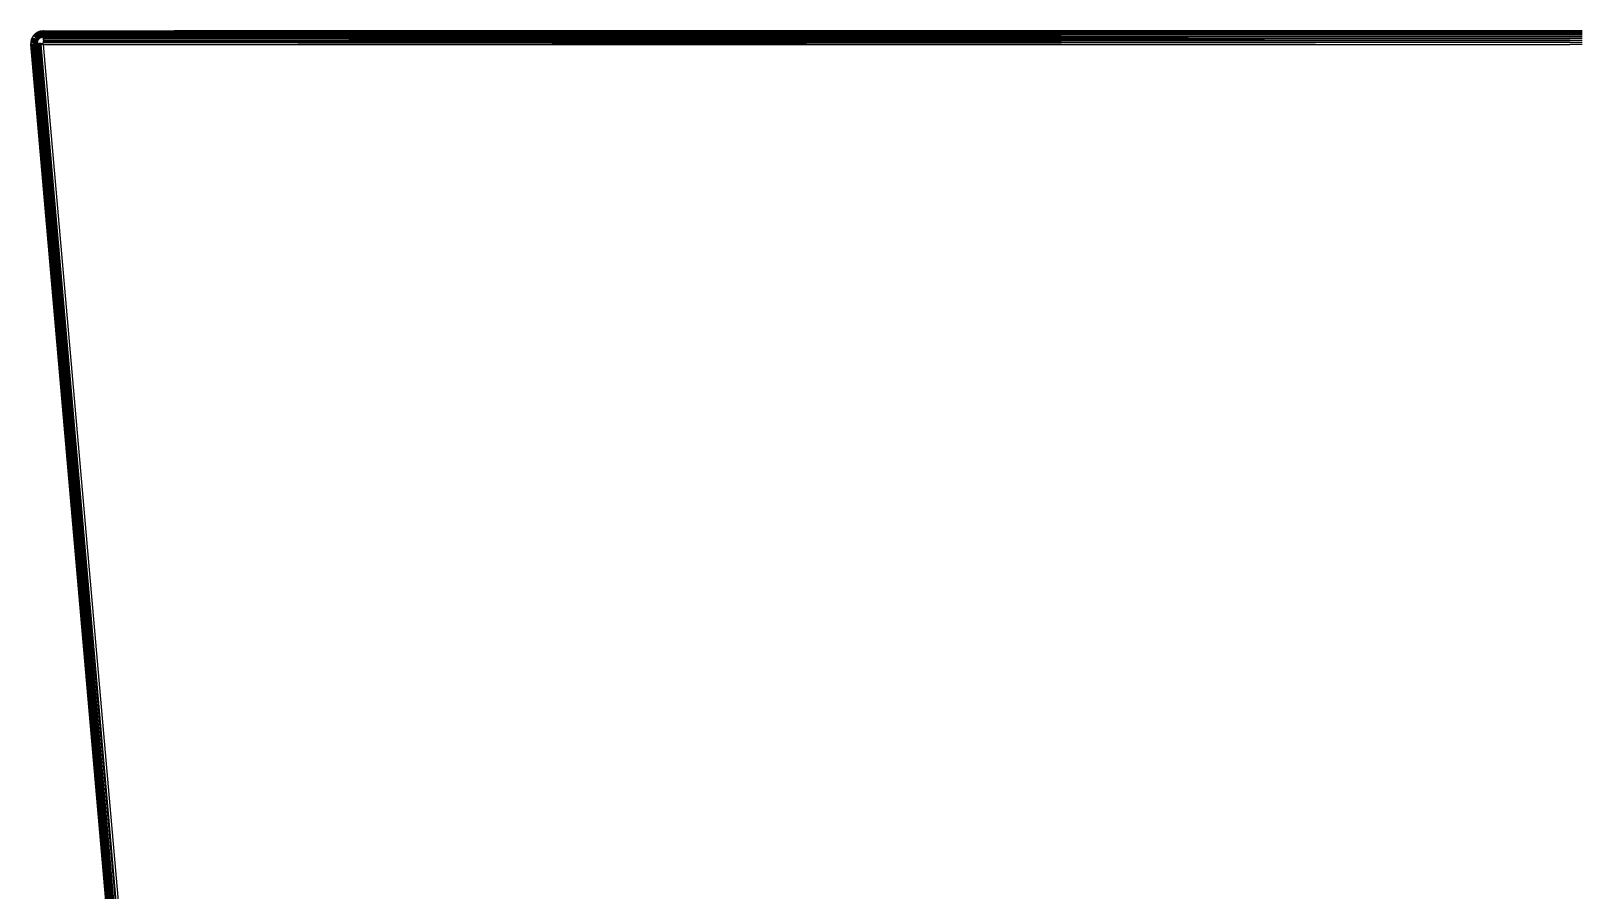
# Model space of a CAD drawing. Header units: inches. Extents: x 12 to 4609, y 5 to 3256.
# Drawn here: x 690.2 to 1188.2, y 1162.4 to 1439.5 of the extents above; entities that cross this region are included whole.
import ezdxf

# ---------------------------------------------------------------- set-up
doc = ezdxf.new("R2010")
doc.units = ezdxf.units.IN
doc.header["$MEASUREMENT"] = 0

msp = doc.modelspace()

# ---------------------------------------------------------------- linework, layer by layer
for p, q in [((692.8, 1439.28), (692.71, 1439.24)), ((692.85, 1439.3), (692.8, 1439.28)), ((692.88, 1439.31), (692.85, 1439.3)), ((693.35, 1437.67), (692.85, 1439.3)), ((693.13, 1438.51), (692.85, 1439.3)), ((693.05, 1439.36), (692.88, 1439.31)), ((693.13, 1438.51), (692.88, 1439.31)), ((693.18, 1439.39), (693.05, 1439.36)), ((693.53, 1437.42), (693.05, 1439.36)), ((693.31, 1438.68), (693.05, 1439.36)), ((693.36, 1439.44), (693.18, 1439.39)), ((693.31, 1438.68), (693.18, 1439.39)), ((693.48, 1438.22), (693.18, 1439.39)), ((693.42, 1439.45), (693.36, 1439.44)), ((693.57, 1438.6), (693.36, 1439.44)), ((693.6, 1438.27), (693.36, 1439.44)), ((693.49, 1439.47), (693.42, 1439.45)), ((693.49, 1439.47), (693.52, 1439.47)), ((693.49, 1439.47), (693.85, 1437.5)), ((693.57, 1438.6), (693.49, 1439.47)), ((693.52, 1439.47), (693.67, 1439.49)), ((693.85, 1437.5), (693.52, 1439.47)), ((693.73, 1438.76), (693.52, 1439.47)), ((693.73, 1438.76), (693.67, 1439.49)), ((693.67, 1439.49), (694.11, 1437.79)), ((693.74, 1439.49), (693.67, 1439.49)), ((694.02, 1439.53), (693.74, 1439.49)), ((694.18, 1439.53), (694.02, 1439.53)), ((694.11, 1437.79), (694.18, 1439.53)), ((694.18, 1437.53), (694.18, 1439.53)), ((694.25, 1439.53), (694.18, 1439.53)), ((694.18, 1439.53), (694.18, 1437.53)), ((1186.19, 1439.31), (694.23, 1439.28)), ((1186.19, 1439.05), (694.23, 1439.28)), ((694.23, 1439.28), (694.23, 1439.04)), ((694.25, 1439.53), (694.24, 1439.44)), ((694.24, 1439.44), (1186.19, 1439.48)), ((694.24, 1439.44), (1186.19, 1439.31)), ((694.24, 1439.44), (694.24, 1439.34)), ((694.24, 1439.31), (694.24, 1439.34)), ((694.25, 1439.53), (736.33, 1439.53)), ((736.33, 1439.53), (1186.19, 1439.48)), ((1190.19, 1439.53), (736.33, 1439.53)), ((1186.19, 1439.48), (1190.19, 1439.48)), ((1186.19, 1439.31), (1190.19, 1439.31)), ((690.19, 1435.62), (690.18, 1435.34)), ((690.19, 1435.18), (690.18, 1435.34)), ((690.22, 1436.01), (690.19, 1435.88)), ((690.19, 1435.88), (690.19, 1435.84)), ((692.19, 1435.69), (690.19, 1435.88)), ((691.08, 1435.87), (690.19, 1435.88)), ((692.19, 1435.69), (690.19, 1435.84)), ((690.92, 1435.69), (690.19, 1435.84)), ((690.19, 1435.84), (690.19, 1435.62)), ((690.25, 1435.18), (690.19, 1435.18)), ((737.98, 889.01), (690.19, 1435.18)), ((690.22, 1436.01), (690.27, 1436.32)), ((691.08, 1435.87), (690.22, 1436.01)), ((691.4, 1435.87), (690.22, 1436.01)), ((738.04, 889.01), (690.25, 1435.18)), ((690.32, 1435.18), (690.25, 1435.18)), ((690.3, 1436.5), (690.27, 1436.32)), ((692.19, 1435.77), (690.27, 1436.32)), ((692.05, 1436.04), (690.27, 1436.32)), ((690.31, 1436.53), (690.3, 1436.5)), ((691.33, 1436.26), (690.3, 1436.5)), ((690.32, 1436.58), (690.31, 1436.53)), ((691.98, 1436.17), (690.31, 1436.53)), ((691.33, 1436.26), (690.31, 1436.53)), ((690.36, 1436.67), (690.32, 1436.58)), ((690.32, 1435.18), (690.36, 1435.19)), ((690.4, 1436.8), (690.36, 1436.67)), ((690.97, 1436.57), (690.36, 1436.67)), ((691.75, 1436.26), (690.36, 1436.67)), ((690.44, 1435.18), (690.36, 1435.19)), ((690.4, 1436.8), (690.51, 1437.12)), ((692.35, 1436.34), (690.4, 1436.8)), ((690.97, 1436.57), (690.4, 1436.8)), ((690.44, 1435.18), (690.51, 1435.21)), ((738.22, 889.03), (690.44, 1435.18)), ((690.44, 1435.18), (690.62, 1435.18)), ((690.51, 1437.12), (690.54, 1437.2)), ((692.35, 1436.34), (690.51, 1437.12)), ((692.36, 1436.37), (690.51, 1437.12)), ((691.33, 1436.88), (690.51, 1437.12)), ((690.6, 1435.22), (690.51, 1435.21)), ((690.54, 1437.2), (690.58, 1437.27)), ((690.58, 1437.27), (690.82, 1437.7)), ((692.18, 1436.73), (690.58, 1437.27)), ((690.58, 1437.27), (691.33, 1436.88)), ((690.6, 1435.22), (690.65, 1435.22)), ((690.62, 1435.18), (690.68, 1435.19)), ((738.22, 889.03), (690.62, 1435.18)), ((690.65, 1435.22), (690.7, 1435.23)), ((690.68, 1435.19), (690.7, 1435.23)), ((690.68, 1435.19), (690.72, 1435.18)), ((690.7, 1435.23), (690.75, 1435.23)), ((690.76, 1435.19), (690.72, 1435.18)), ((690.79, 1435.19), (690.72, 1435.18)), ((738.22, 889.03), (690.72, 1435.18)), ((738.51, 889.05), (690.72, 1435.18)), ((690.75, 1435.23), (690.82, 1435.24)), ((690.87, 1435.18), (690.79, 1435.19)), ((690.82, 1437.7), (690.84, 1437.73)), ((690.82, 1435.24), (690.93, 1435.25)), ((691.04, 1437.99), (690.84, 1437.73)), ((690.91, 1435.18), (690.87, 1435.18)), ((690.97, 1435.21), (690.91, 1435.18)), ((738.51, 889.05), (690.91, 1435.18)), ((738.9, 889.09), (690.91, 1435.18)), ((690.91, 1435.18), (690.97, 1435.18)), ((692.19, 1435.69), (690.92, 1435.69)), ((692.18, 1435.44), (690.92, 1435.69)), ((690.93, 1435.25), (690.96, 1435.25)), ((691, 1435.18), (690.94, 1435.19)), ((690.96, 1435.25), (690.99, 1435.26)), ((692.35, 1436.34), (690.97, 1436.57)), ((691.75, 1436.26), (690.97, 1436.57)), ((691.03, 1435.22), (690.97, 1435.18)), ((691.03, 1435.22), (690.97, 1435.21)), ((690.97, 1435.18), (691.03, 1435.18)), ((690.97, 1435.18), (691, 1435.18)), ((690.99, 1435.26), (691.05, 1435.25)), ((691.03, 1435.18), (691, 1435.18)), ((691.03, 1435.18), (691.01, 1435.2)), ((691.1, 1435.2), (691.03, 1435.22)), ((691.03, 1435.18), (691.1, 1435.2)), ((691.1, 1438.06), (691.04, 1437.99)), ((691.1, 1435.26), (691.05, 1435.25)), ((691.4, 1435.87), (691.08, 1435.87)), ((692.19, 1435.69), (691.08, 1435.87)), ((691.1, 1435.2), (691.08, 1435.21)), ((691.12, 1438.09), (691.1, 1438.06)), ((691.1, 1435.26), (691.12, 1435.26)), ((691.1, 1435.2), (691.12, 1435.18)), ((691.23, 1438.23), (691.12, 1438.09)), ((692.04, 1437.32), (691.12, 1438.09)), ((691.52, 1437.67), (691.12, 1438.09)), ((691.12, 1435.26), (691.23, 1435.27)), ((691.23, 1435.19), (691.12, 1435.18)), ((738.9, 889.09), (691.12, 1435.18)), ((691.19, 1435.22), (691.14, 1435.22)), ((691.25, 1435.18), (691.19, 1435.22)), ((691.36, 1438.35), (691.23, 1438.23)), ((692.7, 1436.88), (691.23, 1438.23)), ((692.43, 1437.23), (691.23, 1438.23)), ((692.34, 1437.13), (691.23, 1438.23)), ((691.23, 1435.27), (691.28, 1435.28)), ((691.23, 1435.27), (691.25, 1435.24)), ((691.25, 1435.18), (691.23, 1435.19)), ((691.28, 1435.19), (691.25, 1435.24)), ((691.25, 1435.24), (691.3, 1435.23)), ((691.25, 1435.18), (691.28, 1435.19)), ((691.28, 1435.28), (691.32, 1435.28)), ((691.32, 1435.21), (691.28, 1435.19)), ((691.36, 1435.18), (691.28, 1435.19)), ((691.3, 1435.23), (691.32, 1435.25)), ((691.32, 1435.28), (691.38, 1435.29)), ((691.32, 1435.28), (691.35, 1435.28)), ((691.39, 1435.23), (691.32, 1435.25)), ((691.38, 1435.2), (691.32, 1435.21)), ((691.42, 1436.86), (691.33, 1436.88)), ((692.24, 1436.03), (691.33, 1436.26)), ((692.25, 1436.05), (691.33, 1436.26)), ((691.35, 1435.28), (691.38, 1435.29)), ((691.46, 1438.45), (691.36, 1438.35)), ((691.82, 1437.99), (691.36, 1438.35)), ((692.21, 1437.5), (691.36, 1438.35)), ((691.38, 1435.2), (691.36, 1435.18)), ((691.36, 1435.18), (738.9, 889.09)), ((691.38, 1435.29), (691.44, 1435.29)), ((691.38, 1435.29), (691.43, 1435.25)), ((691.39, 1435.23), (691.38, 1435.2)), ((691.44, 1435.21), (691.38, 1435.2)), ((691.4, 1435.25), (691.39, 1435.23)), ((691.44, 1435.21), (691.39, 1435.23)), ((692.19, 1435.77), (691.4, 1435.87)), ((691.43, 1435.25), (691.4, 1435.25)), ((692.47, 1436.55), (691.42, 1436.86)), ((691.42, 1436.86), (692.38, 1436.4)), ((691.42, 1436.86), (692.36, 1436.37)), ((691.43, 1435.25), (691.47, 1435.26)), ((691.48, 1435.23), (691.43, 1435.25)), ((691.47, 1435.26), (691.44, 1435.29)), ((691.44, 1435.29), (691.48, 1435.29)), ((691.47, 1435.18), (691.44, 1435.21)), ((691.52, 1435.2), (691.44, 1435.21)), ((691.46, 1438.45), (691.7, 1438.66)), ((692.05, 1437.81), (691.46, 1438.45)), ((691.82, 1437.99), (691.46, 1438.45)), ((691.47, 1435.26), (691.52, 1435.28)), ((691.47, 1435.18), (691.52, 1435.2)), ((691.48, 1435.29), (691.53, 1435.31)), ((691.48, 1435.29), (691.52, 1435.28)), ((691.54, 1435.23), (691.48, 1435.23)), ((692.04, 1437.32), (691.52, 1437.67)), ((691.72, 1437.45), (691.52, 1437.67)), ((691.52, 1435.28), (691.58, 1435.26)), ((691.52, 1435.28), (691.56, 1435.25)), ((691.52, 1435.2), (691.54, 1435.23)), ((691.56, 1435.22), (691.52, 1435.2)), ((691.59, 1435.32), (691.53, 1435.31)), ((691.56, 1435.22), (691.54, 1435.23)), ((691.56, 1435.32), (691.59, 1435.32)), ((691.56, 1435.25), (691.58, 1435.26)), ((691.61, 1435.18), (691.56, 1435.22)), ((691.56, 1435.22), (691.63, 1435.21)), ((691.56, 1435.22), (691.59, 1435.22)), ((691.58, 1435.26), (691.64, 1435.28)), ((691.58, 1435.26), (691.61, 1435.26)), ((691.66, 1435.3), (691.59, 1435.32)), ((691.59, 1435.32), (691.64, 1435.28)), ((691.59, 1435.32), (691.62, 1435.32)), ((691.64, 1435.32), (691.59, 1435.32)), ((691.59, 1435.22), (691.64, 1435.23)), ((691.61, 1435.26), (691.66, 1435.27)), ((691.63, 1435.21), (691.61, 1435.18)), ((739.39, 889.13), (691.61, 1435.18)), ((691.61, 1435.18), (738.9, 889.09)), ((691.89, 1435.18), (691.61, 1435.18)), ((691.62, 1435.32), (691.66, 1435.3)), ((691.63, 1435.21), (691.64, 1435.23)), ((691.66, 1435.3), (691.64, 1435.32)), ((691.64, 1435.28), (691.66, 1435.3)), ((691.64, 1435.28), (691.66, 1435.27)), ((691.7, 1435.24), (691.64, 1435.23)), ((691.64, 1435.23), (691.71, 1435.21)), ((691.64, 1435.23), (691.67, 1435.23)), ((691.71, 1435.31), (691.66, 1435.3)), ((691.66, 1435.27), (691.71, 1435.31)), ((691.66, 1435.3), (691.69, 1435.29)), ((691.66, 1435.27), (691.69, 1435.29)), ((691.66, 1435.27), (691.72, 1435.27)), ((691.67, 1435.23), (691.73, 1435.24)), ((691.71, 1435.21), (691.67, 1435.23)), ((691.71, 1435.31), (691.68, 1435.32)), ((691.69, 1435.29), (691.74, 1435.33)), ((691.69, 1435.29), (691.72, 1435.27)), ((691.72, 1438.68), (691.7, 1438.66)), ((692.95, 1437.11), (691.7, 1438.66)), ((692.51, 1437.46), (691.7, 1438.66)), ((691.74, 1435.22), (691.7, 1435.24)), ((691.71, 1435.31), (691.76, 1435.31)), ((691.76, 1435.25), (691.71, 1435.21)), ((691.73, 1435.24), (691.71, 1435.21)), ((691.74, 1435.22), (691.71, 1435.21)), ((691.72, 1438.68), (691.84, 1438.76)), ((692.95, 1437.11), (691.72, 1438.68)), ((692.61, 1436.76), (691.72, 1437.45)), ((692.11, 1437.03), (691.72, 1437.45)), ((691.72, 1435.27), (691.74, 1435.27)), ((691.73, 1435.24), (691.76, 1435.25)), ((691.79, 1435.24), (691.73, 1435.24)), ((691.74, 1435.27), (691.79, 1435.28)), ((691.74, 1435.27), (691.76, 1435.25)), ((691.79, 1435.24), (691.74, 1435.22)), ((691.81, 1435.22), (691.74, 1435.22)), ((691.77, 1435.22), (691.74, 1435.22)), ((691.98, 1436.17), (691.75, 1436.26)), ((691.76, 1435.31), (691.8, 1435.32)), ((691.76, 1435.31), (691.83, 1435.3)), ((691.81, 1435.22), (691.76, 1435.25)), ((691.76, 1435.25), (691.79, 1435.24)), ((691.82, 1435.26), (691.77, 1435.22)), ((691.81, 1435.22), (691.77, 1435.22)), ((691.79, 1435.34), (691.8, 1435.32)), ((691.79, 1435.28), (691.86, 1435.33)), ((691.79, 1435.28), (691.8, 1435.32)), ((691.79, 1435.28), (691.83, 1435.3)), ((691.79, 1435.28), (691.86, 1435.27)), ((691.79, 1435.24), (691.86, 1435.27)), ((691.84, 1435.22), (691.79, 1435.24)), ((691.86, 1435.33), (691.8, 1435.32)), ((691.8, 1435.32), (691.83, 1435.3)), ((691.86, 1435.27), (691.81, 1435.22)), ((691.84, 1435.22), (691.81, 1435.22)), ((692.05, 1437.81), (691.82, 1437.99)), ((692.21, 1437.5), (691.82, 1437.99)), ((691.88, 1435.25), (691.82, 1435.26)), ((691.83, 1435.3), (691.88, 1435.35)), ((691.83, 1435.3), (691.86, 1435.33)), ((691.83, 1435.3), (691.88, 1435.29)), ((692.14, 1438.96), (691.84, 1438.76)), ((692.95, 1437.11), (691.84, 1438.76)), ((692.81, 1437.42), (691.84, 1438.76)), ((691.88, 1435.25), (691.84, 1435.22)), ((691.9, 1435.23), (691.84, 1435.22)), ((691.88, 1435.35), (691.86, 1435.33)), ((691.86, 1435.33), (691.91, 1435.33)), ((691.86, 1435.33), (691.88, 1435.29)), ((691.86, 1435.27), (691.88, 1435.29)), ((691.86, 1435.27), (691.88, 1435.25)), ((691.88, 1435.29), (691.91, 1435.3)), ((691.88, 1435.29), (691.95, 1435.29)), ((691.88, 1435.29), (691.9, 1435.27)), ((691.9, 1435.27), (691.88, 1435.25)), ((691.9, 1435.23), (691.88, 1435.25)), ((691.89, 1435.18), (739.97, 889.18)), ((691.89, 1435.18), (739.39, 889.13)), ((691.89, 1435.18), (691.98, 1435.18)), ((691.95, 1435.29), (691.9, 1435.23)), ((691.95, 1435.24), (691.9, 1435.27)), ((691.9, 1435.27), (691.93, 1435.26)), ((691.95, 1435.24), (691.9, 1435.23)), ((691.91, 1435.33), (691.95, 1435.36)), ((691.91, 1435.33), (691.98, 1435.33)), ((691.91, 1435.3), (691.98, 1435.33)), ((691.95, 1435.36), (691.92, 1435.4)), ((691.93, 1435.26), (691.95, 1435.29)), ((691.93, 1435.26), (691.95, 1435.24)), ((691.98, 1435.33), (691.95, 1435.36)), ((691.99, 1435.36), (691.95, 1435.36)), ((691.95, 1435.29), (692.01, 1435.3)), ((692.02, 1435.25), (691.95, 1435.29)), ((691.95, 1435.29), (691.99, 1435.29)), ((691.98, 1435.25), (691.95, 1435.24)), ((692.02, 1435.25), (691.95, 1435.24)), ((692.27, 1436.1), (691.98, 1436.17)), ((692.25, 1436.05), (691.98, 1436.17)), ((691.98, 1435.33), (692.03, 1435.37)), ((692.04, 1435.34), (691.98, 1435.33)), ((691.98, 1435.33), (692.03, 1435.32)), ((692.01, 1435.3), (691.98, 1435.25)), ((692.02, 1435.25), (691.98, 1435.25)), ((691.98, 1435.18), (692.06, 1435.23)), ((692.2, 1435.18), (691.98, 1435.18)), ((692.03, 1435.37), (691.99, 1435.36)), ((691.99, 1435.29), (692.01, 1435.3)), ((692.01, 1435.3), (692.03, 1435.32)), ((692.04, 1435.28), (692.01, 1435.3)), ((692.06, 1435.26), (692.02, 1435.25)), ((692.06, 1435.23), (692.02, 1435.25)), ((692.04, 1435.34), (692.03, 1435.37)), ((692.03, 1435.32), (692.08, 1435.36)), ((692.04, 1435.34), (692.03, 1435.32)), ((692.03, 1435.32), (692.09, 1435.33)), ((692.65, 1436.81), (692.04, 1437.32)), ((692.34, 1437.13), (692.04, 1437.32)), ((692.08, 1435.36), (692.04, 1435.34)), ((692.09, 1435.33), (692.04, 1435.34)), ((692.06, 1435.26), (692.04, 1435.28)), ((692.82, 1436.99), (692.05, 1437.81)), ((692.24, 1436.03), (692.05, 1436.04)), ((692.07, 1435.3), (692.06, 1435.26)), ((692.11, 1435.27), (692.06, 1435.26)), ((692.14, 1435.27), (692.06, 1435.26)), ((692.13, 1435.25), (692.06, 1435.26)), ((692.11, 1435.24), (692.06, 1435.26)), ((692.06, 1435.23), (692.11, 1435.24)), ((692.12, 1435.32), (692.07, 1435.3)), ((692.11, 1435.27), (692.07, 1435.3)), ((692.08, 1435.36), (692.13, 1435.38)), ((692.08, 1435.36), (692.14, 1435.35)), ((692.14, 1435.35), (692.09, 1435.33)), ((692.09, 1435.33), (692.12, 1435.32)), ((692.61, 1436.76), (692.11, 1437.03)), ((692.5, 1436.62), (692.11, 1437.03)), ((692.13, 1435.25), (692.11, 1435.27)), ((692.16, 1435.25), (692.11, 1435.27)), ((692.11, 1435.27), (692.14, 1435.27)), ((692.11, 1435.24), (692.13, 1435.25)), ((692.11, 1435.24), (692.16, 1435.25)), ((692.12, 1435.32), (692.19, 1435.36)), ((692.12, 1435.32), (692.16, 1435.33)), ((692.18, 1435.44), (692.13, 1435.38)), ((692.13, 1435.38), (692.16, 1435.36)), ((692.2, 1435.24), (692.13, 1435.25)), ((692.2, 1439.01), (692.14, 1438.96)), ((692.14, 1438.96), (692.55, 1438.3)), ((692.81, 1437.42), (692.14, 1438.96)), ((692.19, 1435.36), (692.14, 1435.35)), ((692.16, 1435.33), (692.14, 1435.35)), ((692.14, 1435.27), (692.16, 1435.31)), ((692.14, 1435.27), (692.19, 1435.28)), ((692.16, 1435.33), (692.21, 1435.38)), ((692.19, 1435.36), (692.16, 1435.33)), ((692.16, 1435.36), (692.19, 1435.36)), ((692.16, 1435.31), (692.19, 1435.32)), ((692.19, 1435.28), (692.16, 1435.25)), ((692.2, 1435.24), (692.16, 1435.25)), ((692.47, 1436.55), (692.18, 1436.73)), ((692.5, 1436.62), (692.18, 1436.73)), ((692.18, 1435.44), (692.19, 1435.69)), ((692.19, 1435.39), (692.18, 1435.44)), ((692.21, 1435.86), (692.19, 1435.77)), ((692.19, 1435.69), (692.19, 1435.77)), ((692.19, 1435.39), (692.24, 1435.39)), ((692.19, 1435.39), (692.19, 1435.36)), ((692.19, 1435.36), (692.24, 1435.39)), ((692.21, 1435.38), (692.19, 1435.36)), ((692.19, 1435.32), (692.21, 1435.38)), ((692.22, 1435.34), (692.19, 1435.36)), ((692.19, 1435.36), (692.22, 1435.3)), ((692.22, 1435.34), (692.19, 1435.35)), ((692.22, 1435.34), (692.19, 1435.35)), ((692.23, 1435.34), (692.19, 1435.35)), ((692.22, 1435.34), (692.19, 1435.28)), ((692.22, 1435.3), (692.19, 1435.32)), ((692.19, 1435.32), (692.22, 1435.27)), ((692.22, 1435.3), (692.19, 1435.28)), ((692.23, 1435.24), (692.19, 1435.28)), ((692.19, 1435.28), (692.22, 1435.27)), ((692.27, 1439.04), (692.2, 1439.01)), ((692.22, 1435.27), (692.2, 1435.24)), ((692.25, 1435.27), (692.2, 1435.24)), ((692.2, 1435.24), (692.2, 1435.18)), ((692.2, 1435.24), (692.23, 1435.19)), ((692.23, 1435.24), (692.2, 1435.24)), ((692.26, 1435.24), (692.2, 1435.24)), ((692.2, 1435.18), (692.27, 1435.2)), ((739.97, 889.18), (692.2, 1435.18)), ((692.77, 1436.94), (692.21, 1437.5)), ((692.43, 1437.23), (692.21, 1437.5)), ((692.22, 1435.93), (692.21, 1435.86)), ((692.21, 1435.38), (692.27, 1435.4)), ((692.24, 1435.39), (692.21, 1435.38)), ((692.21, 1435.38), (692.22, 1435.34)), ((692.23, 1435.96), (692.22, 1435.93)), ((692.26, 1435.33), (692.22, 1435.34)), ((692.22, 1435.34), (692.22, 1435.27)), ((692.22, 1435.34), (692.25, 1435.27)), ((692.22, 1435.34), (692.22, 1435.3)), ((692.22, 1435.3), (692.26, 1435.33)), ((692.27, 1435.31), (692.22, 1435.3)), ((692.22, 1435.3), (692.22, 1435.27)), ((692.29, 1435.28), (692.22, 1435.3)), ((692.26, 1435.24), (692.22, 1435.27)), ((692.25, 1435.27), (692.22, 1435.27)), ((692.23, 1435.96), (692.24, 1436.03)), ((692.26, 1435.24), (692.23, 1435.24)), ((692.23, 1435.24), (692.27, 1435.2)), ((692.24, 1436.03), (692.25, 1436.05)), ((692.24, 1435.39), (692.26, 1435.33)), ((692.27, 1436.1), (692.25, 1436.05)), ((692.25, 1435.27), (692.26, 1435.33)), ((692.27, 1435.31), (692.25, 1435.27)), ((692.29, 1435.28), (692.25, 1435.27)), ((692.32, 1435.26), (692.25, 1435.27)), ((692.25, 1435.27), (692.26, 1435.24)), ((692.27, 1435.4), (692.26, 1435.33)), ((692.26, 1435.33), (692.27, 1435.37)), ((692.26, 1435.33), (692.32, 1435.36)), ((692.26, 1435.33), (692.31, 1435.33)), ((692.26, 1435.33), (692.27, 1435.31)), ((692.26, 1435.24), (692.29, 1435.28)), ((692.32, 1435.26), (692.26, 1435.24)), ((692.26, 1435.24), (692.27, 1435.2)), ((692.32, 1435.21), (692.26, 1435.24)), ((692.58, 1439.19), (692.27, 1439.04)), ((692.56, 1438.49), (692.27, 1439.04)), ((692.55, 1438.3), (692.27, 1439.04)), ((692.29, 1436.17), (692.27, 1436.1)), ((692.27, 1435.37), (692.32, 1435.41)), ((692.27, 1435.4), (692.3, 1435.39)), ((692.31, 1435.33), (692.27, 1435.31)), ((692.27, 1435.31), (692.31, 1435.3)), ((692.27, 1435.2), (692.32, 1435.21)), ((692.29, 1436.17), (692.35, 1436.34)), ((692.29, 1435.28), (692.35, 1435.32)), ((692.31, 1435.3), (692.29, 1435.28)), ((692.34, 1435.29), (692.29, 1435.28)), ((692.32, 1435.26), (692.29, 1435.28)), ((692.3, 1435.39), (692.35, 1435.39)), ((692.31, 1435.33), (692.35, 1435.39)), ((692.31, 1435.33), (692.35, 1435.36)), ((692.31, 1435.33), (692.32, 1435.36)), ((692.31, 1435.33), (692.35, 1435.32)), ((692.32, 1435.26), (692.31, 1435.33)), ((692.35, 1435.32), (692.31, 1435.3)), ((692.31, 1435.3), (692.34, 1435.29)), ((692.37, 1435.41), (692.32, 1435.41)), ((692.32, 1435.36), (692.32, 1435.41)), ((692.32, 1435.36), (692.37, 1435.41)), ((692.32, 1435.36), (692.35, 1435.39)), ((692.35, 1435.32), (692.32, 1435.36)), ((692.32, 1435.36), (692.35, 1435.36)), ((692.37, 1435.3), (692.32, 1435.26)), ((692.32, 1435.26), (692.34, 1435.29)), ((692.32, 1435.21), (692.32, 1435.26)), ((692.36, 1435.26), (692.32, 1435.26)), ((692.36, 1435.22), (692.32, 1435.26)), ((692.32, 1435.21), (692.36, 1435.22)), ((692.7, 1436.88), (692.34, 1437.13)), ((692.65, 1436.81), (692.34, 1437.13)), ((692.34, 1435.29), (692.35, 1435.32)), ((692.39, 1435.32), (692.34, 1435.29)), ((692.34, 1435.29), (692.37, 1435.3)), ((692.34, 1435.29), (692.36, 1435.22)), ((692.36, 1435.26), (692.34, 1435.29)), ((692.38, 1435.25), (692.34, 1435.29)), ((692.38, 1436.4), (692.35, 1436.34)), ((692.35, 1436.34), (692.36, 1436.37)), ((692.35, 1435.36), (692.4, 1435.42)), ((692.35, 1435.39), (692.37, 1435.41)), ((692.35, 1435.36), (692.37, 1435.41)), ((692.35, 1435.32), (692.35, 1435.39)), ((692.35, 1435.32), (692.35, 1435.36)), ((692.42, 1435.31), (692.35, 1435.32)), ((692.35, 1435.32), (692.39, 1435.32)), ((692.36, 1435.26), (692.35, 1435.32)), ((692.36, 1436.37), (692.38, 1436.4)), ((692.42, 1435.31), (692.36, 1435.26)), ((692.38, 1435.25), (692.36, 1435.26)), ((692.38, 1435.25), (692.36, 1435.22)), ((692.36, 1435.22), (692.42, 1435.23)), ((692.4, 1435.42), (692.37, 1435.41)), ((692.42, 1435.31), (692.37, 1435.3)), ((692.47, 1436.55), (692.38, 1436.4)), ((692.42, 1435.23), (692.38, 1435.25)), ((692.39, 1435.32), (692.45, 1435.38)), ((692.39, 1435.32), (692.41, 1435.27)), ((692.45, 1435.41), (692.4, 1435.42)), ((692.42, 1435.31), (692.41, 1435.27)), ((692.41, 1435.27), (692.42, 1435.23)), ((692.42, 1435.31), (692.45, 1435.34)), ((692.42, 1435.31), (692.46, 1435.32)), ((692.46, 1435.29), (692.42, 1435.31)), ((692.42, 1435.23), (692.46, 1435.25)), ((692.49, 1435.18), (692.42, 1435.23)), ((692.77, 1436.94), (692.43, 1437.23)), ((692.7, 1436.88), (692.43, 1437.23)), ((692.51, 1435.42), (692.45, 1435.41)), ((692.45, 1435.41), (692.48, 1435.42)), ((692.45, 1435.34), (692.45, 1435.41)), ((692.45, 1435.38), (692.45, 1435.41)), ((692.45, 1435.38), (692.48, 1435.38)), ((692.45, 1435.38), (692.49, 1435.36)), ((692.45, 1435.34), (692.49, 1435.36)), ((692.45, 1435.34), (692.49, 1435.32)), ((692.46, 1435.32), (692.45, 1435.34)), ((692.46, 1435.32), (692.46, 1435.25)), ((692.49, 1435.32), (692.46, 1435.32)), ((692.46, 1435.29), (692.46, 1435.32)), ((692.46, 1435.32), (692.52, 1435.32)), ((692.46, 1435.29), (692.49, 1435.29)), ((692.46, 1435.25), (692.46, 1435.29)), ((692.46, 1435.25), (692.51, 1435.25)), ((692.5, 1436.62), (692.47, 1436.55)), ((692.48, 1435.42), (692.54, 1435.42)), ((692.48, 1435.38), (692.51, 1435.42)), ((692.48, 1435.42), (692.51, 1435.42)), ((692.48, 1435.38), (692.54, 1435.42)), ((692.49, 1435.36), (692.48, 1435.38)), ((692.49, 1435.36), (692.51, 1435.42)), ((692.49, 1435.36), (692.54, 1435.38)), ((692.49, 1435.36), (692.55, 1435.35)), ((692.49, 1435.32), (692.49, 1435.36)), ((692.55, 1435.31), (692.49, 1435.32)), ((692.49, 1435.32), (692.49, 1435.29)), ((692.49, 1435.32), (692.52, 1435.32)), ((692.49, 1435.29), (692.55, 1435.31)), ((692.49, 1435.29), (692.51, 1435.25)), ((692.49, 1435.18), (692.59, 1435.21)), ((692.6, 1435.18), (692.49, 1435.18)), ((692.61, 1436.76), (692.5, 1436.62)), ((692.95, 1437.11), (692.51, 1437.46)), ((692.82, 1436.99), (692.51, 1437.46)), ((692.54, 1435.42), (692.51, 1435.42)), ((692.51, 1435.42), (692.57, 1435.42)), ((692.51, 1435.25), (692.55, 1435.26)), ((692.52, 1435.32), (692.55, 1435.31)), ((692.54, 1435.42), (692.57, 1435.42)), ((692.54, 1435.38), (692.65, 1435.42)), ((692.55, 1435.35), (692.54, 1435.42)), ((692.55, 1435.35), (692.54, 1435.38)), ((692.55, 1438.3), (693.01, 1437.15)), ((692.55, 1435.31), (692.6, 1435.36)), ((692.55, 1435.31), (692.55, 1435.35)), ((692.58, 1435.32), (692.55, 1435.31)), ((692.55, 1435.26), (692.55, 1435.31)), ((692.55, 1435.31), (692.6, 1435.31)), ((692.58, 1435.29), (692.55, 1435.31)), ((692.61, 1435.27), (692.55, 1435.26)), ((692.55, 1435.26), (692.58, 1435.26)), ((693.23, 1437.29), (692.56, 1438.49)), ((692.57, 1435.42), (692.65, 1435.42)), ((692.71, 1439.24), (692.58, 1439.19)), ((692.87, 1438.62), (692.58, 1439.19)), ((693.23, 1437.29), (692.58, 1439.19)), ((692.63, 1435.32), (692.58, 1435.32)), ((692.58, 1435.26), (692.58, 1435.32)), ((692.58, 1435.32), (692.62, 1435.29)), ((692.63, 1435.32), (692.58, 1435.29)), ((692.64, 1435.27), (692.58, 1435.26)), ((692.58, 1435.26), (692.61, 1435.27)), ((692.59, 1435.21), (692.63, 1435.22)), ((692.6, 1435.18), (692.59, 1435.21)), ((692.6, 1435.36), (692.65, 1435.42)), ((692.6, 1435.36), (692.65, 1435.37)), ((692.6, 1435.31), (692.65, 1435.33)), ((692.6, 1435.31), (692.63, 1435.32)), ((692.6, 1435.18), (692.67, 1435.18)), ((739.97, 889.18), (692.6, 1435.18)), ((692.64, 1435.18), (692.6, 1435.18)), ((692.65, 1436.81), (692.61, 1436.76)), ((692.61, 1435.27), (692.63, 1435.32)), ((692.61, 1435.27), (692.66, 1435.3)), ((692.61, 1435.27), (692.64, 1435.27)), ((692.62, 1435.29), (692.66, 1435.3)), ((692.63, 1435.32), (692.65, 1435.33)), ((692.66, 1435.3), (692.63, 1435.32)), ((692.63, 1435.22), (692.66, 1435.23)), ((692.64, 1435.18), (692.63, 1435.22)), ((692.66, 1435.3), (692.64, 1435.27)), ((692.64, 1435.18), (692.67, 1435.18)), ((692.65, 1436.81), (692.7, 1436.88)), ((692.76, 1435.43), (692.65, 1435.42)), ((692.65, 1435.33), (692.76, 1435.43)), ((692.65, 1435.42), (692.65, 1435.37)), ((692.65, 1435.33), (692.77, 1435.38)), ((692.65, 1435.37), (692.65, 1435.33)), ((692.65, 1435.33), (692.66, 1435.3)), ((692.66, 1435.3), (692.77, 1435.34)), ((692.66, 1435.3), (692.77, 1435.3)), ((692.66, 1435.23), (692.78, 1435.26)), ((692.66, 1435.23), (692.67, 1435.18)), ((692.66, 1435.23), (692.78, 1435.23)), ((692.67, 1435.18), (692.78, 1435.23)), ((692.78, 1435.18), (692.67, 1435.18)), ((692.77, 1436.94), (692.7, 1436.88)), ((692.87, 1438.62), (692.71, 1439.24)), ((693.35, 1437.67), (692.71, 1439.24)), ((692.82, 1435.43), (692.76, 1435.43)), ((692.77, 1435.38), (692.76, 1435.43)), ((692.82, 1436.99), (692.77, 1436.94)), ((692.77, 1435.38), (692.82, 1435.43)), ((692.77, 1435.34), (692.77, 1435.38)), ((692.77, 1435.34), (692.9, 1435.37)), ((692.77, 1435.3), (692.77, 1435.34)), ((692.77, 1435.3), (692.9, 1435.34)), ((692.77, 1435.3), (692.9, 1435.29)), ((692.78, 1435.23), (692.78, 1435.26)), ((692.78, 1435.23), (692.91, 1435.26)), ((692.78, 1435.26), (692.91, 1435.26)), ((692.78, 1435.18), (692.78, 1435.23)), ((692.81, 1435.18), (692.78, 1435.18)), ((692.95, 1437.11), (692.81, 1437.42)), ((693.01, 1437.15), (692.81, 1437.42)), ((692.81, 1435.18), (692.91, 1435.21)), ((739.97, 889.18), (692.81, 1435.18)), ((740.55, 889.23), (692.81, 1435.18)), ((693.04, 1435.18), (692.81, 1435.18)), ((692.82, 1436.99), (692.95, 1437.11)), ((692.89, 1435.43), (692.82, 1435.43)), ((693.23, 1437.29), (692.87, 1438.62)), ((692.99, 1435.42), (692.89, 1435.43)), ((692.89, 1435.43), (692.9, 1435.37)), ((692.9, 1435.37), (692.99, 1435.42)), ((692.9, 1435.37), (692.9, 1435.34)), ((692.9, 1435.34), (692.96, 1435.31)), ((692.9, 1435.29), (692.93, 1435.28)), ((692.96, 1435.28), (692.9, 1435.29)), ((692.9, 1435.29), (692.91, 1435.26)), ((692.91, 1435.21), (692.93, 1435.28)), ((692.91, 1435.26), (692.93, 1435.28)), ((692.91, 1435.26), (692.91, 1435.21)), ((692.91, 1435.21), (692.97, 1435.22)), ((692.93, 1435.28), (692.96, 1435.28)), ((693.01, 1437.15), (692.95, 1437.11)), ((692.96, 1435.31), (693.01, 1435.32)), ((692.96, 1435.28), (693.01, 1435.32)), ((692.96, 1435.28), (692.96, 1435.31)), ((692.99, 1435.29), (692.96, 1435.31)), ((692.99, 1435.29), (692.96, 1435.28)), ((692.97, 1435.22), (692.96, 1435.28)), ((692.97, 1435.22), (693.04, 1435.25)), ((693.03, 1435.42), (692.99, 1435.42)), ((693.04, 1435.3), (692.99, 1435.29)), ((693.04, 1435.28), (692.99, 1435.29)), ((693.01, 1437.15), (693.23, 1437.29)), ((693.01, 1435.32), (693.04, 1435.33)), ((693.04, 1435.3), (693.01, 1435.32)), ((693.01, 1435.32), (693.04, 1435.28)), ((693.05, 1435.36), (693.03, 1435.42)), ((693.18, 1435.42), (693.03, 1435.42)), ((693.04, 1435.33), (693.05, 1435.36)), ((693.04, 1435.3), (693.04, 1435.33)), ((693.04, 1435.28), (693.04, 1435.3)), ((693.07, 1435.29), (693.04, 1435.3)), ((693.07, 1435.29), (693.04, 1435.28)), ((693.04, 1435.25), (693.04, 1435.28)), ((693.04, 1435.25), (693.12, 1435.27)), ((693.04, 1435.18), (693.13, 1435.22)), ((741.24, 889.29), (693.04, 1435.18)), ((693.04, 1435.18), (693.13, 1435.18)), ((693.05, 1435.36), (693.14, 1435.37)), ((693.12, 1435.33), (693.07, 1435.29)), ((693.12, 1435.3), (693.07, 1435.29)), ((693.12, 1435.27), (693.07, 1435.29)), ((693.12, 1435.33), (693.12, 1435.27)), ((693.2, 1435.33), (693.12, 1435.33)), ((693.16, 1435.29), (693.12, 1435.3)), ((693.19, 1435.28), (693.12, 1435.27)), ((693.53, 1437.42), (693.13, 1438.51)), ((693.49, 1437.41), (693.13, 1438.51)), ((693.13, 1435.22), (693.19, 1435.24)), ((693.13, 1435.22), (693.13, 1435.18)), ((693.13, 1435.18), (693.2, 1435.18)), ((693.14, 1435.37), (693.18, 1435.42)), ((693.14, 1435.37), (693.18, 1435.37)), ((693.2, 1435.33), (693.16, 1435.29)), ((693.16, 1435.29), (693.19, 1435.28)), ((693.18, 1435.42), (693.28, 1435.42)), ((693.18, 1435.37), (693.28, 1435.42)), ((693.18, 1435.42), (693.18, 1435.37)), ((693.18, 1435.37), (693.2, 1435.33)), ((693.18, 1435.37), (693.23, 1435.36)), ((693.2, 1435.33), (693.19, 1435.28)), ((693.19, 1435.28), (693.23, 1435.33)), ((693.24, 1435.3), (693.19, 1435.28)), ((693.19, 1435.24), (693.23, 1435.26)), ((693.19, 1435.24), (693.2, 1435.18)), ((693.19, 1435.24), (693.26, 1435.24)), ((693.24, 1435.3), (693.2, 1435.33)), ((693.2, 1435.33), (693.23, 1435.33)), ((693.2, 1435.18), (693.26, 1435.18)), ((693.32, 1437.33), (693.23, 1437.29)), ((693.23, 1435.33), (693.25, 1435.38)), ((693.23, 1435.36), (693.25, 1435.38)), ((693.24, 1435.3), (693.23, 1435.33)), ((693.23, 1435.26), (693.26, 1435.27)), ((693.26, 1435.24), (693.23, 1435.26)), ((693.24, 1435.3), (693.3, 1435.32)), ((693.27, 1435.31), (693.24, 1435.3)), ((693.29, 1435.28), (693.24, 1435.3)), ((693.25, 1435.38), (693.33, 1435.41)), ((693.26, 1435.27), (693.29, 1435.28)), ((693.26, 1435.24), (693.26, 1435.27)), ((693.26, 1435.24), (693.29, 1435.25)), ((693.26, 1435.18), (693.26, 1435.24)), ((693.26, 1435.18), (693.3, 1435.22)), ((693.26, 1435.18), (693.3, 1435.18)), ((693.34, 1435.33), (693.27, 1435.31)), ((693.27, 1435.31), (693.3, 1435.32)), ((693.28, 1435.42), (693.33, 1435.41)), ((693.34, 1435.3), (693.29, 1435.28)), ((693.29, 1435.28), (693.3, 1435.22)), ((693.29, 1435.25), (693.34, 1435.26)), ((693.3, 1435.22), (693.29, 1435.25)), ((693.3, 1435.32), (693.34, 1435.33)), ((693.3, 1435.32), (693.37, 1435.31)), ((693.3, 1435.22), (693.3, 1435.18)), ((693.3, 1435.18), (693.35, 1435.22)), ((693.3, 1435.18), (693.35, 1435.18)), ((693.53, 1437.42), (693.31, 1438.68)), ((693.48, 1438.22), (693.31, 1438.68)), ((693.35, 1437.34), (693.32, 1437.33)), ((693.39, 1435.41), (693.33, 1435.41)), ((693.34, 1435.35), (693.33, 1435.41)), ((693.34, 1435.35), (693.39, 1435.41)), ((693.34, 1435.33), (693.34, 1435.35)), ((693.34, 1435.33), (693.37, 1435.31)), ((693.37, 1435.31), (693.34, 1435.3)), ((693.34, 1435.26), (693.37, 1435.31)), ((693.35, 1435.22), (693.34, 1435.3)), ((693.34, 1435.26), (693.41, 1435.25)), ((693.49, 1437.41), (693.35, 1437.67)), ((693.44, 1437.39), (693.35, 1437.67)), ((693.35, 1437.34), (693.44, 1437.39)), ((693.35, 1435.18), (693.58, 1435.27)), ((693.35, 1435.22), (693.41, 1435.25)), ((693.35, 1435.18), (693.41, 1435.25)), ((693.35, 1435.18), (693.35, 1435.22)), ((693.35, 1435.18), (693.43, 1435.18)), ((693.37, 1435.31), (693.4, 1435.32)), ((693.44, 1435.32), (693.37, 1435.31)), ((693.49, 1435.4), (693.39, 1435.41)), ((693.39, 1435.37), (693.39, 1435.41)), ((693.4, 1435.32), (693.39, 1435.37)), ((693.4, 1435.32), (693.44, 1435.35)), ((693.46, 1435.33), (693.4, 1435.32)), ((693.44, 1435.32), (693.4, 1435.32)), ((693.41, 1435.25), (693.4, 1435.32)), ((693.4, 1435.32), (693.46, 1435.29)), ((693.41, 1435.25), (693.46, 1435.29)), ((693.43, 1435.18), (693.41, 1435.25)), ((693.43, 1435.18), (693.49, 1435.18)), ((693.49, 1437.41), (693.44, 1437.39)), ((693.44, 1435.35), (693.49, 1435.4)), ((693.5, 1435.32), (693.44, 1435.35)), ((693.46, 1435.33), (693.44, 1435.35)), ((693.44, 1435.32), (693.46, 1435.33)), ((693.5, 1435.32), (693.44, 1435.32)), ((693.46, 1435.29), (693.44, 1435.32)), ((693.46, 1435.33), (693.49, 1435.35)), ((693.46, 1435.33), (693.53, 1435.34)), ((693.5, 1435.32), (693.46, 1435.29)), ((693.46, 1435.29), (693.49, 1435.29)), ((693.68, 1437.46), (693.48, 1438.22)), ((693.65, 1437.8), (693.48, 1438.22)), ((693.53, 1437.42), (693.49, 1437.41)), ((693.6, 1435.4), (693.49, 1435.4)), ((693.49, 1435.4), (693.49, 1435.35)), ((693.49, 1435.35), (693.6, 1435.4)), ((693.49, 1435.35), (693.5, 1435.32)), ((693.5, 1435.32), (693.49, 1435.29)), ((693.49, 1435.29), (693.53, 1435.31)), ((693.49, 1435.29), (693.49, 1435.18)), ((693.49, 1435.29), (693.51, 1435.18)), ((741.24, 889.29), (693.49, 1435.18)), ((693.49, 1435.18), (693.51, 1435.18)), ((693.53, 1435.34), (693.5, 1435.32)), ((693.53, 1435.31), (693.5, 1435.32)), ((693.51, 1435.18), (693.58, 1435.18)), ((693.51, 1435.18), (693.54, 1435.18)), ((693.53, 1437.42), (693.68, 1437.46)), ((693.53, 1435.34), (693.58, 1435.34)), ((693.58, 1435.34), (693.53, 1435.31)), ((693.53, 1435.31), (693.53, 1435.34)), ((693.56, 1435.32), (693.53, 1435.31)), ((693.54, 1435.21), (693.53, 1435.31)), ((693.54, 1435.21), (693.58, 1435.24)), ((693.54, 1435.18), (693.54, 1435.21)), ((693.54, 1435.18), (693.58, 1435.18)), ((693.56, 1435.32), (693.58, 1435.34)), ((693.61, 1435.33), (693.56, 1435.32)), ((693.85, 1437.5), (693.57, 1438.6)), ((693.6, 1438.27), (693.57, 1438.6)), ((693.58, 1435.34), (693.66, 1435.39)), ((693.58, 1435.34), (693.64, 1435.32)), ((693.58, 1435.27), (693.58, 1435.34)), ((693.58, 1435.27), (693.61, 1435.33)), ((693.58, 1435.18), (693.67, 1435.29)), ((693.58, 1435.27), (693.67, 1435.29)), ((693.58, 1435.24), (693.58, 1435.27)), ((693.58, 1435.18), (693.58, 1435.24)), ((693.58, 1435.18), (693.67, 1435.18)), ((693.77, 1437.49), (693.6, 1438.27)), ((693.65, 1437.8), (693.6, 1438.27)), ((693.66, 1435.39), (693.6, 1435.4)), ((693.64, 1435.32), (693.61, 1435.33)), ((693.66, 1435.39), (693.64, 1435.32)), ((693.64, 1435.32), (693.69, 1435.34)), ((693.64, 1435.32), (693.67, 1435.29)), ((693.77, 1437.49), (693.65, 1437.8)), ((693.68, 1437.46), (693.65, 1437.8)), ((693.66, 1435.39), (693.71, 1435.39)), ((693.67, 1435.29), (693.69, 1435.34)), ((693.67, 1435.29), (693.67, 1435.18)), ((693.73, 1435.25), (693.67, 1435.18)), ((693.73, 1435.2), (693.67, 1435.18)), ((693.77, 1437.49), (693.68, 1437.46)), ((693.69, 1435.34), (693.71, 1435.39)), ((693.69, 1435.34), (693.73, 1435.34)), ((693.71, 1435.39), (693.83, 1435.38)), ((693.71, 1435.39), (693.73, 1435.34)), ((694.1, 1437.53), (693.73, 1438.76)), ((693.85, 1437.5), (693.73, 1438.76)), ((693.8, 1435.34), (693.73, 1435.34)), ((693.73, 1435.34), (693.74, 1435.27)), ((693.73, 1435.34), (693.76, 1435.34)), ((693.74, 1435.27), (693.73, 1435.25)), ((693.73, 1435.25), (693.73, 1435.2)), ((693.76, 1435.21), (693.73, 1435.2)), ((693.8, 1435.34), (693.74, 1435.27)), ((693.74, 1435.27), (693.77, 1435.24)), ((693.76, 1435.34), (693.8, 1435.34)), ((693.76, 1435.21), (693.77, 1435.24)), ((693.84, 1435.24), (693.76, 1435.21)), ((693.85, 1437.5), (693.77, 1437.49)), ((693.77, 1435.24), (693.8, 1435.34)), ((693.8, 1435.34), (693.83, 1435.38)), ((693.85, 1435.35), (693.8, 1435.34)), ((693.83, 1435.38), (693.96, 1435.37)), ((693.85, 1435.35), (693.83, 1435.38)), ((693.84, 1435.28), (693.85, 1435.35)), ((693.84, 1435.24), (693.91, 1435.31)), ((693.84, 1435.24), (693.84, 1435.28)), ((693.92, 1435.27), (693.84, 1435.24)), ((694.18, 1435.19), (693.84, 1435.24)), ((693.92, 1437.51), (693.85, 1437.5)), ((693.85, 1435.35), (693.88, 1435.35)), ((693.85, 1435.35), (693.91, 1435.34)), ((693.88, 1435.35), (693.94, 1435.35)), ((693.94, 1435.35), (693.91, 1435.34)), ((693.92, 1435.27), (693.91, 1435.34)), ((693.96, 1435.34), (693.91, 1435.34)), ((693.91, 1435.31), (693.96, 1435.34)), ((693.96, 1437.51), (693.92, 1437.51)), ((693.94, 1435.28), (693.92, 1435.27)), ((693.94, 1435.28), (693.94, 1435.35)), ((693.94, 1435.35), (693.96, 1435.34)), ((693.97, 1435.28), (693.94, 1435.28)), ((694.1, 1437.53), (693.96, 1437.51)), ((693.96, 1435.37), (694, 1435.37)), ((693.96, 1435.34), (693.96, 1435.37)), ((693.96, 1435.34), (694, 1435.37)), ((694.02, 1435.35), (693.96, 1435.34)), ((693.97, 1435.28), (693.96, 1435.34)), ((694.01, 1435.3), (693.97, 1435.28)), ((694.01, 1435.3), (694, 1435.37)), ((694.02, 1435.35), (694, 1435.37)), ((694.2, 1437.43), (694.01, 1437.43)), ((694.01, 1437.43), (694.19, 1436.19)), ((694.06, 1435.31), (694.01, 1435.3)), ((694.06, 1435.31), (694.02, 1435.35)), ((694.02, 1435.35), (694.06, 1435.35)), ((694.06, 1435.35), (694.18, 1435.36)), ((694.18, 1435.36), (694.06, 1435.31)), ((694.06, 1435.31), (694.06, 1435.35)), ((694.1, 1437.53), (694.11, 1437.79)), ((694.18, 1437.53), (694.1, 1437.53)), ((694.11, 1437.79), (694.18, 1437.53)), ((694.18, 1437.53), (694.2, 1437.53)), ((694.19, 1435.82), (694.18, 1435.7)), ((694.18, 1435.58), (694.18, 1435.7)), ((694.18, 1435.53), (694.18, 1435.58)), ((694.18, 1435.49), (694.18, 1435.53)), ((694.18, 1435.44), (694.18, 1435.49)), ((694.18, 1435.36), (694.18, 1435.44)), ((694.18, 1435.36), (694.18, 1435.32)), ((694.18, 1435.27), (694.18, 1435.32)), ((694.18, 1435.19), (694.18, 1435.27)), ((694.18, 1435.19), (1186.19, 1435.18)), ((694.18, 1435.19), (741.93, 889.35)), ((694.19, 1436.67), (1186.19, 1437.13)), ((694.2, 1437.12), (694.19, 1436.67)), ((694.19, 1436.67), (1186.19, 1436.5)), ((694.19, 1436.67), (694.19, 1436.53)), ((694.19, 1436.5), (694.19, 1436.53)), ((694.19, 1436.53), (1186.19, 1436.5)), ((1186.19, 1436.5), (694.19, 1436.19)), ((1186.19, 1436.5), (694.19, 1436.5)), ((694.19, 1436.5), (694.19, 1436.19)), ((1186.19, 1435.84), (694.19, 1436.19)), ((694.19, 1435.88), (694.19, 1436.19)), ((694.19, 1435.88), (694.19, 1435.82)), ((1186.19, 1435.84), (694.19, 1435.88)), ((694.19, 1435.82), (1186.19, 1435.84)), ((694.19, 1435.82), (1186.19, 1435.18)), ((694.2, 1437.53), (694.21, 1437.58)), ((694.2, 1437.43), (694.2, 1437.53)), ((694.2, 1437.15), (694.2, 1437.43)), ((694.2, 1437.15), (1186.19, 1437.13)), ((694.2, 1437.15), (694.2, 1437.12)), ((1186.19, 1437.13), (694.2, 1437.12)), ((694.21, 1438.23), (694.22, 1438.67)), ((1186.19, 1438.23), (694.21, 1437.99)), ((1186.19, 1438.23), (694.21, 1438.23)), ((694.21, 1438.23), (694.21, 1437.99)), ((1186.19, 1437.71), (694.21, 1437.99)), ((694.21, 1437.99), (694.21, 1437.73)), ((1186.19, 1437.71), (694.21, 1437.73)), ((694.21, 1437.71), (694.21, 1437.73)), ((694.21, 1437.58), (1186.19, 1437.71)), ((694.21, 1437.71), (694.21, 1437.58)), ((694.21, 1437.58), (1186.19, 1437.13)), ((694.23, 1439.01), (694.22, 1438.67)), ((1186.19, 1438.68), (694.22, 1438.67)), ((694.23, 1439.01), (1186.19, 1439.05)), ((694.23, 1439.04), (694.23, 1439.01)), ((694.23, 1439.01), (1186.19, 1438.68)), ((1186.19, 1439.05), (1190.19, 1439.05)), ((1186.19, 1438.68), (1190.19, 1438.68)), ((1186.19, 1438.23), (1190.19, 1438.23)), ((1186.19, 1437.71), (1190.19, 1437.71)), ((1186.19, 1437.13), (1190.19, 1437.13)), ((1186.19, 1436.5), (1190.19, 1436.5)), ((1186.19, 1435.84), (1190.19, 1435.84)), ((1190.19, 1435.18), (1186.19, 1435.18))]:
    msp.add_line(p, q)

doc.saveas('drawing.dxf')
